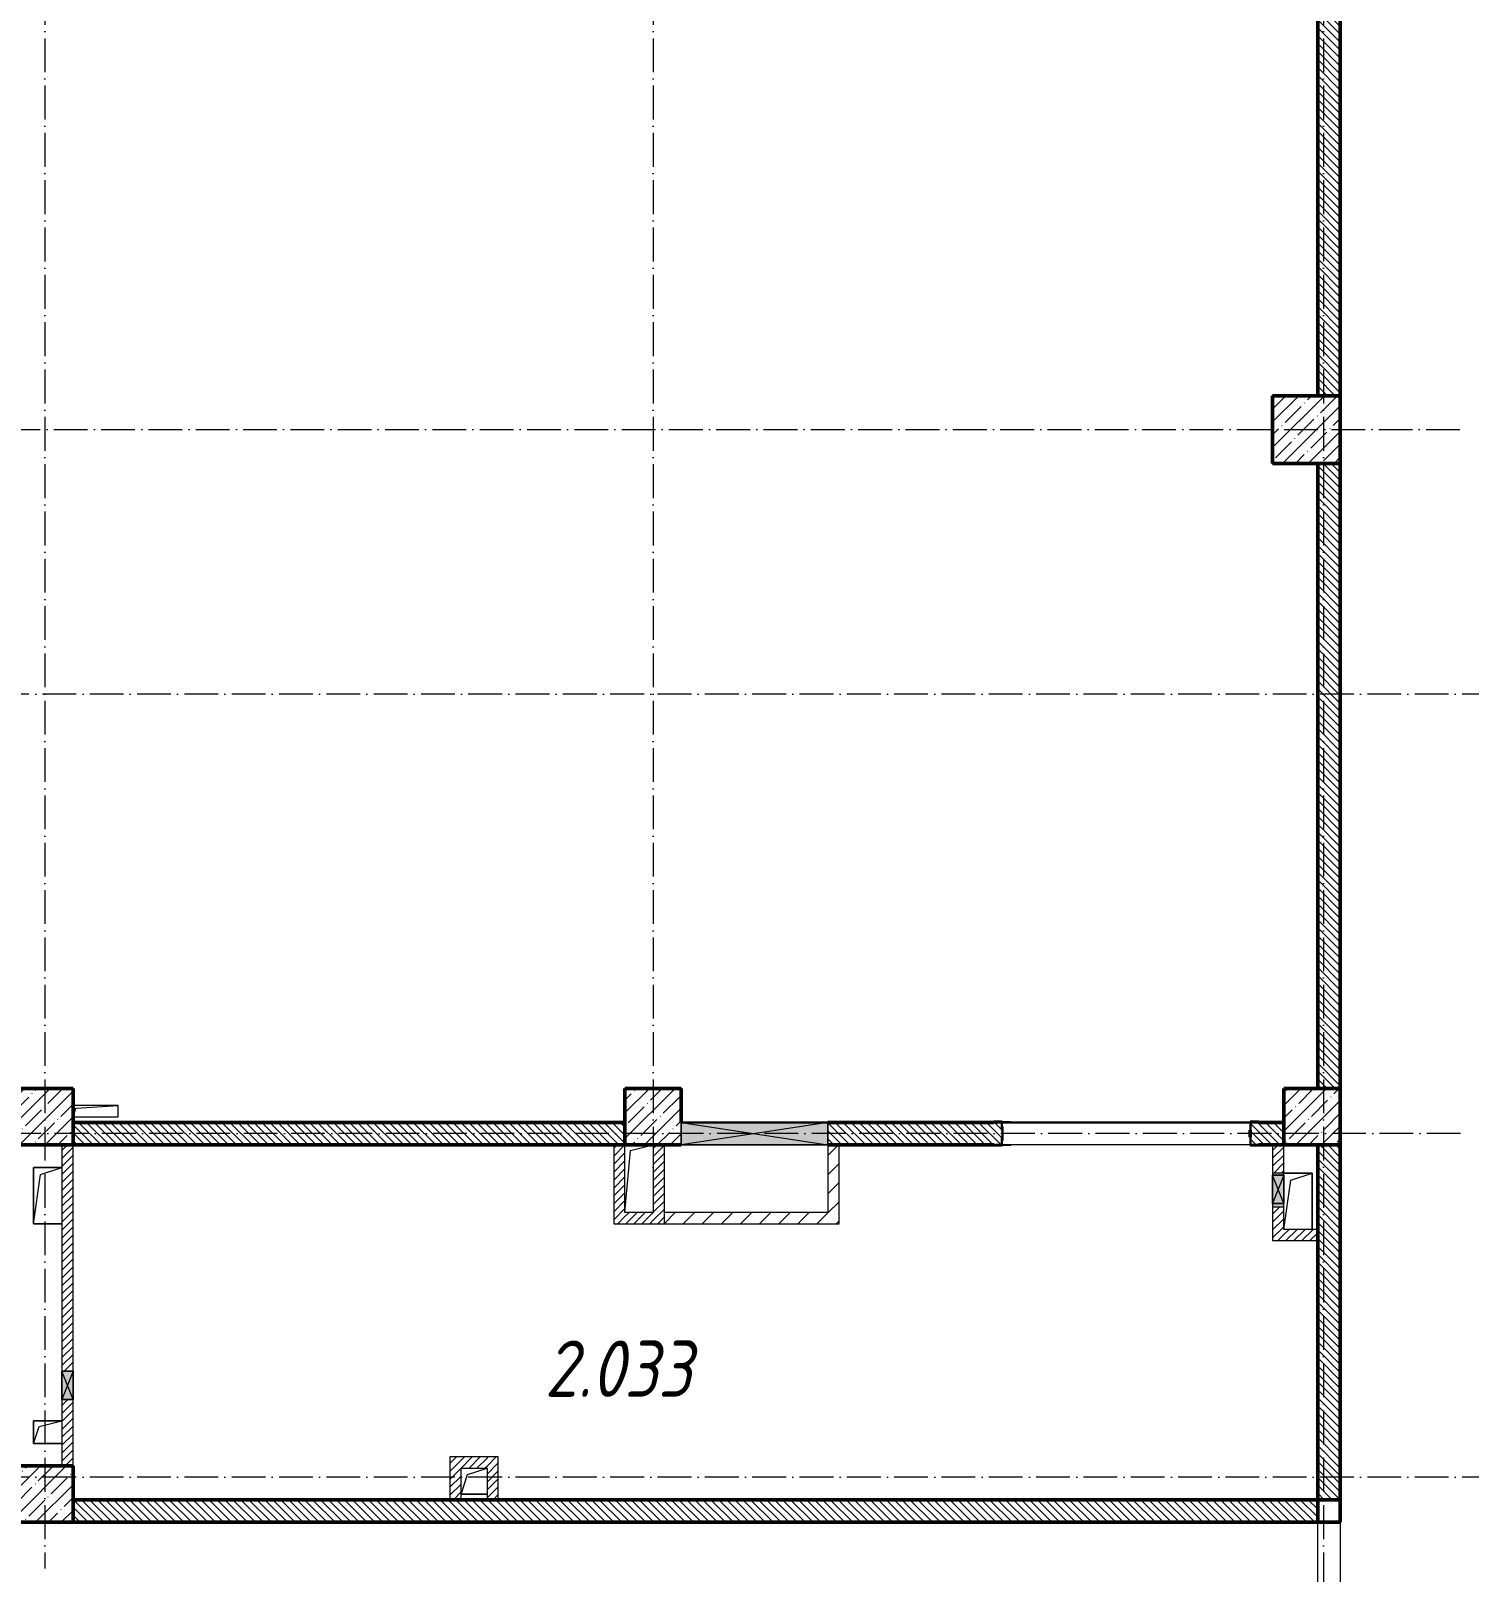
# Model space of a CAD drawing. Header units: millimetres. Extents: x -213536 to 1564669, y -45299 to 942238.
# Drawn here: x 621908 to 634677, y 580082 to 593765 of the extents above; entities that cross this region are included whole.
import ezdxf

# ---------------------------------------------------------------- set-up
doc = ezdxf.new("R2010")
doc.units = ezdxf.units.MM
doc.linetypes.add('50_200_ШТРИХ_1Т_ш5_п1_п1_', pattern=[700, 500, -100, 0, -100])
for name, color, linetype, lineweight in [('3.1) ЖБ окна 1.2 м', 102, 'Continuous', 30), ('8.1)', 2, 'Continuous', 50), ('8.2)', 3, 'Continuous', 50), ('8.3)', 5, 'Continuous', 50), ('8.4)', 6, 'Continuous', 50), ('A-DETL-GENF-OTLN', 7, 'Continuous', 9), ('A-FLOR-____-OTLN', 7, 'Continuous', 9), ('A-GENM-____-MCUT', 7, 'Continuous', 25), ('A-GENM-____-OTLN', 7, 'Continuous', 9), ('A-GENM-____-OTLN-1', 7, 'Continuous', 25), ('A-GLAZ-____-OTLN', 7, 'Continuous', 9), ('A-WALL-____-MCUT-2', 7, 'Continuous', 50), ('A-WALL-____-PATT-1', 7, 'Continuous', 9), ('A-WALL-FNSH-MCUT-1', 7, 'Continuous', 9), ('I-WALL-____-OTLN', 7, 'Continuous', 9), ('S-COLS-____-MCUT', 7, 'Continuous', 50), ('S-COLS-____-OTLN', 7, 'Continuous', 9), ('S-GRID-____-OTLN-1', 7, '50_200_ШТРИХ_1Т_ш5_п1_п1_', 9), ('Марки помещений', 7, 'Continuous', 9)]:
    doc.layers.add(name, color=color, linetype=linetype, lineweight=lineweight)
doc.styles.add('ISOCPEUR_I_3', font='isocpeui.ttf', dxfattribs={"width": 0.85, "height": 2.2})
pattern_1 = [(135, (544282.637, 571544.04), (-35.35534, -35.35534), [])]
pattern_2 = [(45, (544282.637, 571544.04), (-35.35534, 35.35534), [])]
pattern_3 = [(45, (544282.64, 571544.04), (-84.85281, 84.85281), [])]

# ---------------------------------------------------------------- blocks, each defined once
blk = doc.blocks.new('BSC_Колонна _Прямоугольная - 500х500-V8-АР1_План отверстий 2 этажа в осях 1-64_А-ГГ')
at = {"layer": 'S-COLS-____-OTLN'}
h = blk.add_hatch(dxfattribs=at)
h.set_pattern_fill('FP_36', color=256, style=0, pattern_type=2)
h.set_pattern_definition([(45, (-89000, -12581.04), (-114.04925, 114.04925), []), (45, (-88885.95, -12581.04), (-114.04925, 114.04925), [201.613, -40.323, 3.353, -36.97])])
h.paths.add_polyline_path([(-250, -250), (250, -250), (250, 250), (-250, 250)], flags=0)
at = {"layer": 'S-COLS-____-MCUT'}
for p, q in [((250, 250), (-250, 250)), ((-250, 250), (-250, -250)), ((250, -250), (250, 250)), ((-250, -250), (250, -250))]:
    blk.add_line(p, q, dxfattribs=at)
blk = doc.blocks.new('BSC_Колонна _Прямоугольная - 600х600-V15-АР1_План отверстий 2 этажа в осях 1-64_А-ГГ')
at = {"layer": 'S-COLS-____-OTLN'}
h = blk.add_hatch(dxfattribs=at)
h.set_pattern_fill('FP_44', color=256, style=0, pattern_type=2)
h.set_pattern_definition([(45, (-88950, -18681.04), (-114.04925, 114.04925), []), (45, (-88835.95, -18681.04), (-114.04925, 114.04925), [201.613, -40.323, 3.353, -36.97])])
h.paths.add_polyline_path([(-300, -300), (300, -300), (300, 300), (-300, 300)], flags=0)
at = {"layer": 'S-COLS-____-MCUT'}
for p, q in [((300, 300), (-300, 300)), ((-300, 300), (-300, -300)), ((300, -300), (300, 300)), ((-300, -300), (300, -300))]:
    blk.add_line(p, q, dxfattribs=at)
blk = doc.blocks.new('BSC_Колонна _Прямоугольная - 500х500-V18-АР1_План отверстий 2 этажа в осях 1-64_А-ГГ')
at = {"layer": 'S-COLS-____-OTLN'}
h = blk.add_hatch(dxfattribs=at)
h.set_pattern_fill('FP_47', color=256, style=0, pattern_type=2)
h.set_pattern_definition([(45, (-77750, -12581.04), (-114.04925, 114.04925), []), (45, (-77635.95, -12581.04), (-114.04925, 114.04925), [201.613, -40.323, 3.353, -36.97])])
h.paths.add_polyline_path([(-250, -250), (250, -250), (250, 250), (-250, 250)], flags=0)
at = {"layer": 'S-COLS-____-MCUT'}
for p, q in [((250, 250), (-250, 250)), ((-250, 250), (-250, -250)), ((250, -250), (250, 250)), ((-250, -250), (250, -250))]:
    blk.add_line(p, q, dxfattribs=at)
blk = doc.blocks.new('BSC_Колонна _Прямоугольная - 500х500-V19-АР1_План отверстий 2 этажа в осях 1-64_А-ГГ')
at = {"layer": 'S-COLS-____-OTLN'}
h = blk.add_hatch(dxfattribs=at)
h.set_pattern_fill('FP_48', color=256, style=0, pattern_type=2)
h.set_pattern_definition([(45, (-83150, -12581.04), (-114.04925, 114.04925), []), (45, (-83035.95, -12581.04), (-114.04925, 114.04925), [201.613, -40.323, 3.353, -36.97])])
h.paths.add_polyline_path([(-250, -250), (250, -250), (250, 250), (-250, 250)], flags=0)
at = {"layer": 'S-COLS-____-MCUT'}
for p, q in [((250, 250), (-250, 250)), ((-250, 250), (-250, -250)), ((250, -50), (250, 250)), ((-250, -250), (250, -250))]:
    blk.add_line(p, q, dxfattribs=at)
blk = doc.blocks.new('BSC_Колонна _Прямоугольная - 500х500-V139-АР1_План отверстий 2 этажа в осях 1-64_А-ГГ')
at = {"layer": 'S-COLS-____-OTLN'}
h = blk.add_hatch(dxfattribs=at)
h.set_pattern_fill('FP_170', color=256, style=0, pattern_type=2)
h.set_pattern_definition([(45, (-77750, -9231.04), (-114.04925, 114.04925), []), (45, (-77635.95, -9231.04), (-114.04925, 114.04925), [201.613, -40.323, 3.353, -36.97])])
h.paths.add_polyline_path([(-250, -250), (250, -250), (250, 250), (-250, 250)], flags=0)
at = {"layer": 'S-COLS-____-MCUT'}
for p, q in [((250, 250), (-250, 250)), ((-250, 250), (-250, -250)), ((250, -250), (250, 250)), ((-250, -250), (250, -250))]:
    blk.add_line(p, q, dxfattribs=at)
blk = doc.blocks.new('154_Стойка_СКБ_Уголок - СМ-2480_200-28346303-АР1_План отверстий 2 этажа в осях 1-64_А-ГГ')
at = {"layer": 'A-GENM-____-MCUT'}
for p, q in [((125, 156), (125, 81)), ((200, 156), (125, 156)), ((131, 81), (131, 150)), ((131, 150), (200, 150)), ((200, 150), (200, 156)), ((125, 81), (131, 81)), ((131, 19), (125, 19)), ((125, 19), (125, -56)), ((131, -50), (131, 19)), ((125, -56), (200, -56)), ((200, -50), (131, -50)), ((200, -56), (200, -50))]:
    blk.add_line(p, q, dxfattribs=at)
blk = doc.blocks.new('Стойка_Влож_Полоса боковая - Полоса-28213942-АР1_План отверстий 2 этажа в осях 1-64_А-ГГ')
at = {"layer": 'A-GENM-____-OTLN'}
for p, q in [((-5, 60), (0, 60)), ((-5, -60), (-5, 60)), ((0, 31), (0, -31)), ((0, -60), (-5, -60))]:
    blk.add_line(p, q, dxfattribs=at)
blk = doc.blocks.new('Стойка_Влож_Уголок_Опорный - Уголок-28213941-АР1_План отверстий 2 этажа в осях 1-64_А-ГГ')
at = {"layer": 'A-GENM-____-OTLN'}
for p, q in [((-212, -6), (-212, 0)), ((0, 0), (0, -6)), ((-212, -75), (-212, -6)), ((-212, -6), (-206, -6)), ((-212, -75), (-206, -75)), ((-6, -6), (0, -6)), ((-6, -75), (0, -75)), ((0, -6), (0, -75))]:
    blk.add_line(p, q, dxfattribs=at)
blk = doc.blocks.new('Фахверк_СКБ_Уголок - 200_3380-28509457-АР1_План отверстий 2 этажа в осях 1-64_А-ГГ')
at = {"layer": 'A-GENM-____-MCUT'}
for p, q in [((200, 156), (125, 156)), ((125, 156), (125, 81)), ((131, 81), (131, 150)), ((131, 150), (200, 150)), ((200, 150), (200, 156)), ((125, 81), (131, 81)), ((131, 19), (125, 19)), ((125, 19), (125, -56)), ((131, -50), (131, 19)), ((125, -56), (200, -56)), ((200, -50), (131, -50)), ((200, -56), (200, -50))]:
    blk.add_line(p, q, dxfattribs=at)
blk = doc.blocks.new('AR_Отверстие Ниша - Лючок-32403731-АР1_План отверстий 2 этажа в осях 1-64_А-ГГ')
at = {"layer": 'A-GLAZ-____-OTLN'}
h = blk.add_hatch(color=256, dxfattribs=at)
h.paths.add_polyline_path([(150, 50), (120, 50), (120, -50), (150, -50)], flags=0)
h.paths.add_polyline_path([(-130, 50), (-150, 50), (-150, -50), (-130, -50)], flags=0)
for p, q in [((-130, 50), (-150, 50)), ((-150, 50), (-150, -50)), ((150, 50), (120, 50)), ((150, -50), (150, 50)), ((-150, -50), (-130, -50)), ((120, -50), (150, -50))]:
    blk.add_line(p, q, dxfattribs=at)
blk = doc.blocks.new('AR_Отверстие прямоугольное _в стене_ - AR_Отверстие прямоугольное _в стене__ВК-32404655-АР1_План отверстий 2 этажа в осях 1-64_А-ГГ')
at = {"layer": 'A-GLAZ-____-OTLN'}
blk.add_hatch(color=256, dxfattribs=at).paths.add_polyline_path([(125, 50), (-125, 50), (-125, -50), (125, -50)], flags=0)
at = {"layer": 'A-DETL-GENF-OTLN'}
for p, q in [((-125, -50), (-125, 50)), ((-125, 50), (125, 50)), ((125, 50), (-125, -50)), ((-125, 50), (125, -50)), ((125, 50), (-125, 50)), ((-125, 50), (-125, -50)), ((125, 50), (125, -50)), ((125, -50), (125, 50)), ((125, -50), (-125, -50)), ((-125, -50), (125, -50))]:
    blk.add_line(p, q, dxfattribs=at)
blk = doc.blocks.new('AR_Отверстие прямоугольное _в стене_ - AR_Отверстие прямоугольное _в стене__ВК-32403700-АР1_План отверстий 2 этажа в осях 1-64_А-ГГ')
at = {"layer": 'A-GLAZ-____-OTLN'}
blk.add_hatch(color=256, dxfattribs=at).paths.add_polyline_path([(125, 50), (-125, 50), (-125, -50), (125, -50)], flags=0)
at = {"layer": 'A-DETL-GENF-OTLN'}
for p, q in [((-125, -50), (-125, 50)), ((-125, 50), (125, 50)), ((125, 50), (-125, -50)), ((-125, 50), (125, -50)), ((125, 50), (-125, 50)), ((-125, 50), (-125, -50)), ((125, 50), (125, -50)), ((125, -50), (125, 50)), ((125, -50), (-125, -50)), ((-125, -50), (125, -50))]:
    blk.add_line(p, q, dxfattribs=at)
blk = doc.blocks.new('AR_Отверстие прямоугольное _в плите_ - AR_Отверстие прямоугольное _в плите_-30459229-АР1_План отверстий 2 этажа в осях 1-64_А-ГГ')
at = {"layer": 'A-GENM-____-OTLN'}
for p, q in [((125, 250), (-125, 250)), ((-125, -250), (-63, 188)), ((-63, 188), (125, 250)), ((125, -250), (125, 250))]:
    blk.add_line(p, q, dxfattribs=at)
blk = doc.blocks.new('AR_Отверстие прямоугольное _в плите_ - AR_Отверстие прямоугольное _в плите_-30459234-АР1_План отверстий 2 этажа в осях 1-64_А-ГГ')
at = {"layer": 'A-GENM-____-OTLN'}
for p, q in [((-75, 250), (125, 300)), ((-125, -300), (-75, 250))]:
    blk.add_line(p, q, dxfattribs=at)
blk = doc.blocks.new('AR_Отверстие прямоугольное _в плите_ - AR_Отверстие прямоугольное _в плите_-V153-АР1_План отверстий 2 этажа в осях 1-64_А-ГГ')
at = {"layer": 'A-GENM-____-OTLN'}
for p, q in [((125, 250), (-125, 250)), ((-125, 250), (-125, -250)), ((-125, -250), (-63, 188)), ((-63, 188), (125, 250)), ((-125, -250), (125, -250))]:
    blk.add_line(p, q, dxfattribs=at)
blk = doc.blocks.new('AR_Отверстие прямоугольное _в плите_ - AR_Отверстие прямоугольное _в плите_-30459269-АР1_План отверстий 2 этажа в осях 1-64_А-ГГ')
at = {"layer": 'A-GENM-____-OTLN'}
for p, q in [((125, 100), (-125, 100)), ((-125, 100), (-125, -100)), ((-125, -100), (-75, 50)), ((-75, 50), (125, 100)), ((-125, -100), (125, -100))]:
    blk.add_line(p, q, dxfattribs=at)
blk = doc.blocks.new('AR_Отверстие прямоугольное _в плите_ - AR_Отверстие прямоугольное _в плите_-30511579-АР1_План отверстий 2 этажа в осях 1-64_А-ГГ')
at = {"layer": 'A-GENM-____-OTLN'}
for p, q in [((200, 50), (-200, 50)), ((-200, -50), (-175, 25)), ((-175, 25), (200, 50)), ((200, -50), (200, 50)), ((-200, -50), (200, -50))]:
    blk.add_line(p, q, dxfattribs=at)
blk = doc.blocks.new('AR_Отверстие прямоугольное _в плите_ - AR_Отверстие прямоугольное _в плите_-30552839-АР1_План отверстий 2 этажа в осях 1-64_А-ГГ')
at = {"layer": 'A-GENM-____-OTLN'}
for p, q in [((-115, -115), (-58, 58)), ((-58, 58), (115, 115)), ((-115, -115), (115, -115))]:
    blk.add_line(p, q, dxfattribs=at)
blk = doc.blocks.new('BSC_Колонна _Прямоугольная1 - 200х200 _металл_-35201446-АР1_План отверстий 2 этажа в осях 1-64_А-ГГ')
at = {"layer": 'S-COLS-____-MCUT'}
for p, q in [((100, 100), (-100, 100)), ((-100, 100), (-100, -100)), ((100, -100), (100, 100)), ((-100, -100), (100, -100))]:
    blk.add_line(p, q, dxfattribs=at)
blk = doc.blocks.new('AR_Отверстие прямоугольное _в стене_ - AR_Отверстие прямоугольное _в стене__ОВ-36857278-АР1_План отверстий 2 этажа в осях 1-64_А-ГГ')
at = {"layer": 'A-GLAZ-____-OTLN'}
blk.add_hatch(color=256, dxfattribs=at).paths.add_polyline_path([(650, -100), (650, 100), (-650, 100), (-650, -100)], flags=0)
at = {"layer": 'A-DETL-GENF-OTLN'}
for p, q in [((-650, -100), (-650, 100)), ((-650, 100), (650, 100)), ((650, 100), (-650, -100)), ((-650, 100), (650, -100)), ((650, 100), (-650, 100)), ((-650, 100), (-650, -100)), ((650, 100), (650, -100)), ((650, -100), (650, 100)), ((650, -100), (-650, -100)), ((-650, -100), (650, -100))]:
    blk.add_line(p, q, dxfattribs=at)
blk = doc.blocks.new('2этаж')
at = {"layer": 'S-GRID-____-OTLN-1', "color": 251, "ltscale": 0.6, "true_color": 0x636466}
for p, q in [((62158.3, 508896.9), (62158.3, 467585.8)), ((67558.3, 508896.9), (67558.3, 470838.7)), ((73508.3, 508896.9), (73508.3, 454533.3)), ((51735.1, 477697), (74727.1, 477697)), ((88482.7, 475347), (51735.1, 475347)), ((74727.1, 471447), (51735.1, 471447)), ((88482.7, 468397), (-20037.2, 468397))]:
    blk.add_line(p, q, dxfattribs=at)

msp = doc.modelspace()

# ---------------------------------------------------------------- hatches: boundary and pattern name
at = {"layer": 'A-WALL-____-PATT-1'}
h = msp.add_hatch(dxfattribs=at)
h.set_pattern_fill('FP_6', color=256, style=0, pattern_type=2)
h.set_pattern_definition(pattern_1)
h.paths.add_polyline_path([(633532.6, 590525.1), (633532.6, 595925.1), (633332.6, 595925.1), (633332.6, 590525.1)], flags=0)
h = msp.add_hatch(dxfattribs=at)
h.set_pattern_fill('FP_6', color=256, style=0, pattern_type=2)
h.set_pattern_definition(pattern_1)
h.paths.add_polyline_path([(633332.6, 584375.1), (633532.6, 584375.1), (633532.6, 589925.1), (633332.6, 589925.1), (633332.6, 586039.9)], flags=0)
h = msp.add_hatch(dxfattribs=at)
h.set_pattern_fill('FP_6', color=256, style=0, pattern_type=2)
h.set_pattern_definition(pattern_1)
h.paths.add_polyline_path([(627182.6, 583875.1), (627182.6, 584075.1), (622282.6, 584075.1), (622282.6, 583875.1), (625572.3, 583875.1)], flags=0)
h = msp.add_hatch(dxfattribs=at)
h.set_pattern_fill('FP_6', color=256, style=0, pattern_type=2)
h.set_pattern_definition(pattern_1)
h.paths.add_polyline_path([(632738.6, 583875.1), (633032.6, 583875.1), (633032.6, 584075.1), (632738.6, 584075.1), (632738.6, 584006.1), (632732.6, 584006.1), (632732.6, 583944.1), (632738.6, 583944.1)], flags=0)
h.paths.add_polyline_path([(630526.6, 583875.1), (630526.6, 583944.1), (630532.6, 583944.1), (630532.6, 584006.1), (630526.6, 584006.1), (630526.6, 584075.1), (628982.6, 584075.1), (628982.6, 583875.1), (630457.6, 583875.1)], flags=0)
h = msp.add_hatch(dxfattribs=at)
h.set_pattern_fill('FP_5', color=256, style=0, pattern_type=2)
h.set_pattern_definition(pattern_2)
h.paths.add_polyline_path([(622182.6, 581025.1), (622282.6, 581025.1), (622282.6, 581615.1), (622182.6, 581615.1)], flags=0)
h.paths.add_polyline_path([(622182.6, 581865.1), (622282.6, 581865.1), (622282.6, 583875.1), (622182.6, 583875.1)], flags=0)
h = msp.add_hatch(dxfattribs=at)
h.set_pattern_fill('FP_5', color=256, style=0, pattern_type=2)
h.set_pattern_definition(pattern_2)
h.paths.add_polyline_path([(627182.6, 583175.1), (627182.6, 583875.1), (627082.6, 583875.1), (627082.6, 583175.1)], flags=0)
h = msp.add_hatch(dxfattribs=at)
h.set_pattern_fill('FP_5', color=256, style=0, pattern_type=2)
h.set_pattern_definition(pattern_2)
h.paths.add_polyline_path([(627532.6, 583175.1), (627532.6, 583875.1), (627432.6, 583875.1), (627432.6, 583175.1)], flags=0)
h = msp.add_hatch(dxfattribs=at)
h.set_pattern_fill('FP_4', color=256, style=0, pattern_type=2)
h.set_pattern_definition(pattern_3)
h.paths.add_polyline_path([(629082.6, 583175.1), (629082.6, 583875.1), (628982.6, 583875.1), (628982.6, 583175.1)], flags=0)
h = msp.add_hatch(dxfattribs=at)
h.set_pattern_fill('FP_5', color=256, style=0, pattern_type=2)
h.set_pattern_definition(pattern_2)
h.paths.add_polyline_path([(633032.6, 583025.1), (633032.6, 583325.1), (632932.6, 583325.1), (632932.6, 583025.1)], flags=0)
h.paths.add_polyline_path([(632932.6, 583625.1), (633032.6, 583625.1), (633032.6, 583875.1), (632932.6, 583875.1)], flags=0)
h = msp.add_hatch(dxfattribs=at)
h.set_pattern_fill('FP_6', color=256, style=0, pattern_type=2)
h.set_pattern_definition(pattern_1)
h.paths.add_polyline_path([(633532.6, 580725.1), (633532.6, 583875.1), (633332.6, 583875.1), (633332.6, 580725.1)], flags=0)
h = msp.add_hatch(dxfattribs=at)
h.set_pattern_fill('FP_5', color=256, style=0, pattern_type=2)
h.set_pattern_definition(pattern_2)
h.paths.add_polyline_path([(627182.6, 583175.1), (627432.6, 583175.1), (627432.6, 583275.1), (627182.6, 583275.1)], flags=0)
h = msp.add_hatch(dxfattribs=at)
h.set_pattern_fill('FP_4', color=256, style=0, pattern_type=2)
h.set_pattern_definition(pattern_3)
h.paths.add_polyline_path([(627532.6, 583175.1), (628982.6, 583175.1), (628982.6, 583275.1), (627532.6, 583275.1)], flags=0)
h = msp.add_hatch(dxfattribs=at)
h.set_pattern_fill('FP_5', color=256, style=0, pattern_type=2)
h.set_pattern_definition(pattern_2)
h.paths.add_polyline_path([(633332.6, 583025.1), (633332.6, 583125.1), (633032.6, 583125.1), (633032.6, 583025.1)], flags=0)
h = msp.add_hatch(dxfattribs=at)
h.set_pattern_fill('FP_5', color=256, style=0, pattern_type=2)
h.set_pattern_definition(pattern_2)
h.paths.add_polyline_path([(625727.6, 580725.1), (625727.6, 581105.1), (625627.6, 581105.1), (625627.6, 580725.1)], flags=0)
h = msp.add_hatch(dxfattribs=at)
h.set_pattern_fill('FP_5', color=256, style=0, pattern_type=2)
h.set_pattern_definition(pattern_2)
h.paths.add_polyline_path([(625957.6, 581005.1), (625957.6, 581105.1), (625727.6, 581105.1), (625727.6, 581005.1)], flags=0)
h = msp.add_hatch(dxfattribs=at)
h.set_pattern_fill('FP_5', color=256, style=0, pattern_type=2)
h.set_pattern_definition(pattern_2)
h.paths.add_polyline_path([(626057.6, 580725.1), (626057.6, 581105.1), (625957.6, 581105.1), (625957.6, 580725.1)], flags=0)
h = msp.add_hatch(dxfattribs=at)
h.set_pattern_fill('FP_6', color=256, style=0, pattern_type=2)
h.set_pattern_definition(pattern_1)
h.paths.add_polyline_path([(632642.2, 580525.1), (633332.6, 580525.1), (633332.6, 580725.1), (622282.6, 580725.1), (622282.6, 580525.1), (629107.2, 580525.1)], flags=0)

# ---------------------------------------------------------------- linework, layer by layer
at = {"layer": '8.1)', "lineweight": 30}
msp.add_lwpolyline([(633332.6, 595925.1), (633332.6, 590525.1), (632932.6, 590525.1), (632932.6, 589925.1), (633332.6, 589925.1), (633332.6, 584375.1), (633032.6, 584375.1), (633032.6, 584075.1), (627682.6, 584075.1), (627682.6, 584375.1), (627182.6, 584375.1), (627182.6, 584075.1), (622282.6, 584075.1), (622282.6, 584375.1), (621782.6, 584375.1)], dxfattribs=at)
at = {"layer": '8.2)', "lineweight": 30}
for points in [[(633332.6, 590525.1), (632932.6, 590525.1), (632932.6, 589925.1), (633332.6, 589925.1)], [(622282.6, 584075.1), (622282.6, 584375.1), (621782.6, 584375.1), (621782.6, 584075.1)], [(627682.6, 584075.1), (627682.6, 584375.1), (627182.6, 584375.1), (627182.6, 584075.1)], [(633332.6, 584375.1), (633032.6, 584375.1), (633032.6, 584075.1)]]:
    msp.add_lwpolyline(points, dxfattribs=at)
at = {"layer": '8.3)', "lineweight": 30}
for p, q in [((633332.6, 595925.1), (633332.6, 590525.1)), ((633332.6, 589925.1), (633332.6, 584375.1)), ((627182.6, 584075.1), (622282.6, 584075.1)), ((633032.6, 584075.1), (627682.6, 584075.1))]:
    msp.add_line(p, q, dxfattribs=at)
at = {"layer": '8.4)', "lineweight": 30}
msp.add_lwpolyline([(633332.6, 595925.1), (633332.6, 590525.1), (632932.6, 590525.1), (632932.6, 589925.1), (633332.6, 589925.1), (633332.6, 584375.1), (633032.6, 584375.1), (633032.6, 584075.1), (627682.6, 584075.1), (627682.6, 584375.1), (627182.6, 584375.1), (627182.6, 584075.1), (622282.6, 584075.1), (622282.6, 584375.1), (621782.6, 584375.1)], dxfattribs=at)
at = {"layer": 'A-FLOR-____-OTLN'}
for p, q in [((621932.6, 583675.1), (622182.6, 583675.1)), ((621932.6, 583175.1), (621932.6, 583675.1)), ((633032.6, 583625.1), (633282.6, 583625.1)), ((633282.6, 583625.1), (633282.6, 583125.1)), ((622182.6, 583175.1), (621932.6, 583175.1)), ((621932.6, 581425.1), (622182.6, 581425.1)), ((621932.6, 581225.1), (621932.6, 581425.1)), ((622182.6, 581225.1), (621932.6, 581225.1)), ((625957.6, 580775.1), (625727.6, 580775.1))]:
    msp.add_line(p, q, dxfattribs=at)
at = {"layer": 'A-WALL-____-MCUT-2'}
for p, q in [((633332.6, 595925.1), (633332.6, 590525.1)), ((633532.6, 590525.1), (633532.6, 595925.1)), ((633332.6, 589925.1), (633332.6, 584375.1)), ((633532.6, 584375.1), (633532.6, 589925.1)), ((627182.6, 584075.1), (622282.6, 584075.1)), ((630457.6, 584075.1), (628982.6, 584075.1)), ((633032.6, 584075.1), (632807.6, 584075.1)), ((622282.6, 583875.1), (627182.6, 583875.1)), ((628982.6, 583875.1), (630457.6, 583875.1)), ((632732.6, 584006.1), (632732.6, 583944.1)), ((632807.6, 583875.1), (633032.6, 583875.1)), ((633332.6, 583875.1), (633332.6, 580725.1)), ((633532.6, 580725.1), (633532.6, 583875.1)), ((633332.6, 580725.1), (622282.6, 580725.1)), ((622282.6, 580525.1), (633332.6, 580525.1))]:
    msp.add_line(p, q, dxfattribs=at)
at = {"layer": 'A-WALL-FNSH-MCUT-1'}
for p, q in [((622182.6, 583875.1), (622182.6, 581865.1)), ((622282.6, 581865.1), (622282.6, 583875.1)), ((627082.6, 583875.1), (627082.6, 583175.1)), ((627182.6, 583275.1), (627182.6, 583875.1)), ((627432.6, 583875.1), (627432.6, 583275.1)), ((627532.6, 583175.1), (627532.6, 583875.1)), ((628982.6, 583875.1), (628982.6, 583275.1)), ((628982.6, 583875.1), (628982.6, 583875.1)), ((629082.6, 583175.1), (629082.6, 583875.1)), ((632932.6, 583875.1), (632932.6, 583625.1)), ((633032.6, 583625.1), (633032.6, 583875.1)), ((627432.6, 583275.1), (627182.6, 583275.1)), ((628982.6, 583275.1), (627532.6, 583275.1)), ((632932.6, 583325.1), (632932.6, 583025.1)), ((633032.6, 583125.1), (633032.6, 583325.1)), ((627082.6, 583175.1), (629082.6, 583175.1)), ((633332.6, 583125.1), (633032.6, 583125.1)), ((632932.6, 583025.1), (633332.6, 583025.1)), ((622182.6, 581615.1), (622182.6, 581025.1)), ((622282.6, 581025.1), (622282.6, 581615.1)), ((625627.6, 581105.1), (625627.6, 580725.1)), ((626057.6, 581105.1), (625627.6, 581105.1)), ((625727.6, 580725.1), (625727.6, 581005.1)), ((625727.6, 581005.1), (625957.6, 581005.1)), ((625957.6, 581005.1), (625957.6, 580725.1)), ((626057.6, 580725.1), (626057.6, 581105.1))]:
    msp.add_line(p, q, dxfattribs=at)
at = {"layer": 'I-WALL-____-OTLN'}
for p, q in [((630532.6, 584075.1), (632732.6, 584075.1)), ((632732.6, 583875.1), (630532.6, 583875.1)), ((633332.6, 578325.1), (633332.6, 580525.1)), ((633532.6, 580525.1), (633532.6, 578325.1))]:
    msp.add_line(p, q, dxfattribs=at)

# ---------------------------------------------------------------- block references
at = {"layer": '3.1) ЖБ окна 1.2 м'}
msp.add_blockref('2этаж', (559874.3, 112528.1), dxfattribs=at)
at = {"layer": 'A-GENM-____-OTLN'}
for name, p in [('AR_Отверстие прямоугольное _в плите_ - AR_Отверстие прямоугольное _в плите_-30511579-АР1_План отверстий 2 этажа в осях 1-64_А-ГГ', (622482.6, 584175.1)), ('AR_Отверстие прямоугольное _в плите_ - AR_Отверстие прямоугольное _в плите_-30459234-АР1_План отверстий 2 этажа в осях 1-64_А-ГГ', (627307.6, 583575.1)), ('AR_Отверстие прямоугольное _в плите_ - AR_Отверстие прямоугольное _в плите_-V153-АР1_План отверстий 2 этажа в осях 1-64_А-ГГ', (622057.6, 583425.1)), ('AR_Отверстие прямоугольное _в плите_ - AR_Отверстие прямоугольное _в плите_-30459229-АР1_План отверстий 2 этажа в осях 1-64_А-ГГ', (633157.6, 583375.1)), ('AR_Отверстие прямоугольное _в плите_ - AR_Отверстие прямоугольное _в плите_-30459269-АР1_План отверстий 2 этажа в осях 1-64_А-ГГ', (622057.6, 581325.1)), ('AR_Отверстие прямоугольное _в плите_ - AR_Отверстие прямоугольное _в плите_-30552839-АР1_План отверстий 2 этажа в осях 1-64_А-ГГ', (625842.6, 580890.1))]:
    msp.add_blockref(name, p, dxfattribs=at)
for name, p, rotation in [('Стойка_Влож_Уголок_Опорный - Уголок-28213941-АР1_План отверстий 2 этажа в осях 1-64_А-ГГ', (630532.6, 584081.1), 89.99999999999955), ('Стойка_Влож_Полоса боковая - Полоса-28213942-АР1_План отверстий 2 этажа в осях 1-64_А-ГГ', (630532.6, 583975.1), 180)]:
    msp.add_blockref(name, p, dxfattribs=dict(at, rotation=rotation))
at = {"layer": 'A-GENM-____-OTLN-1', "rotation": 180}
msp.add_blockref('154_Стойка_СКБ_Уголок - СМ-2480_200-28346303-АР1_План отверстий 2 этажа в осях 1-64_А-ГГ', (630657.6, 584025.1), dxfattribs=at)
at = {"layer": 'A-GENM-____-OTLN-1'}
msp.add_blockref('Фахверк_СКБ_Уголок - 200_3380-28509457-АР1_План отверстий 2 этажа в осях 1-64_А-ГГ', (632607.6, 583925.1), dxfattribs=at)
at = {"layer": 'A-GLAZ-____-OTLN'}
msp.add_blockref('AR_Отверстие прямоугольное _в стене_ - AR_Отверстие прямоугольное _в стене__ОВ-36857278-АР1_План отверстий 2 этажа в осях 1-64_А-ГГ', (628332.6, 583975.1), dxfattribs=at)
for name, p, rotation in [('AR_Отверстие Ниша - Лючок-32403731-АР1_План отверстий 2 этажа в осях 1-64_А-ГГ', (632982.6, 583475.1), 270), ('AR_Отверстие прямоугольное _в стене_ - AR_Отверстие прямоугольное _в стене__ВК-32403700-АР1_План отверстий 2 этажа в осях 1-64_А-ГГ', (632982.6, 583480.1), 270), ('AR_Отверстие прямоугольное _в стене_ - AR_Отверстие прямоугольное _в стене__ВК-32404655-АР1_План отверстий 2 этажа в осях 1-64_А-ГГ', (622232.6, 581740.1), 269.9999999999998)]:
    msp.add_blockref(name, p, dxfattribs=dict(at, rotation=rotation))
at = {"layer": 'S-COLS-____-OTLN'}
for name, p in [('BSC_Колонна _Прямоугольная - 600х600-V15-АР1_План отверстий 2 этажа в осях 1-64_А-ГГ', (633232.6, 590225.1)), ('BSC_Колонна _Прямоугольная - 500х500-V18-АР1_План отверстий 2 этажа в осях 1-64_А-ГГ', (622032.6, 584125.1)), ('BSC_Колонна _Прямоугольная - 500х500-V19-АР1_План отверстий 2 этажа в осях 1-64_А-ГГ', (627432.6, 584125.1)), ('BSC_Колонна _Прямоугольная - 500х500-V8-АР1_План отверстий 2 этажа в осях 1-64_А-ГГ', (633282.6, 584125.1)), ('BSC_Колонна _Прямоугольная - 500х500-V139-АР1_План отверстий 2 этажа в осях 1-64_А-ГГ', (622032.6, 580775.1))]:
    msp.add_blockref(name, p, dxfattribs=at)
at = {"layer": 'S-COLS-____-OTLN', "rotation": 270.0000000000001}
msp.add_blockref('BSC_Колонна _Прямоугольная1 - 200х200 _металл_-35201446-АР1_План отверстий 2 этажа в осях 1-64_А-ГГ', (633432.6, 580625.1), dxfattribs=at)

# ---------------------------------------------------------------- texts
at = {"layer": 'Марки помещений', "insert": (626468.5, 582138.2), "char_height": 500, "width": 785.654, "attachment_point": 1, "style": 'ISOCPEUR_I_3'}
msp.add_mtext('2.033', dxfattribs=at)

doc.saveas('drawing.dxf')
